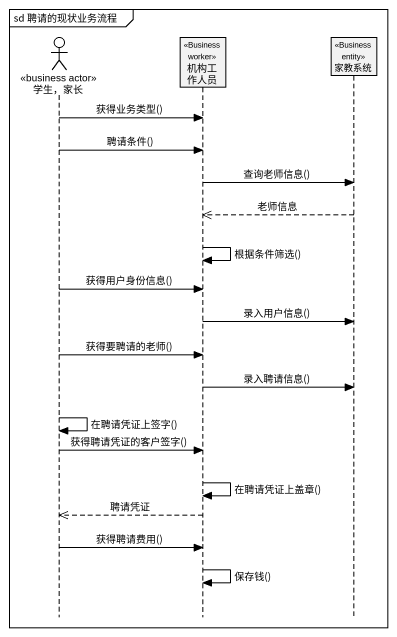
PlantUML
@startuml
mainframe sd 聘请的现状业务流程
hide footbox
actor "学生，家长" as 学生_家长 <<business actor>>
participant 机构工作人员 <<Business worker>>
participant 家教系统 <<Business entity>>

学生_家长 -> 机构工作人员 : 获得业务类型()
学生_家长 -> 机构工作人员 : 聘请条件()
机构工作人员 -> 家教系统 : 查询老师信息()
家教系统 -->> 机构工作人员 : 老师信息
机构工作人员 -> 机构工作人员 : 根据条件筛选()
学生_家长 -> 机构工作人员 : 获得用户身份信息()
机构工作人员 -> 家教系统 : 录入用户信息()
学生_家长 -> 机构工作人员 : 获得要聘请的老师()
机构工作人员 -> 家教系统 : 录入聘请信息()
学生_家长 -> 学生_家长 : 在聘请凭证上签字()
学生_家长 -> 机构工作人员 : 获得聘请凭证的客户签字()
机构工作人员 -> 机构工作人员 : 在聘请凭证上盖章()
机构工作人员 -->> 学生_家长 : 聘请凭证
学生_家长 -> 机构工作人员 : 获得聘请费用()
机构工作人员 -> 机构工作人员 : 保存钱()
@enduml
